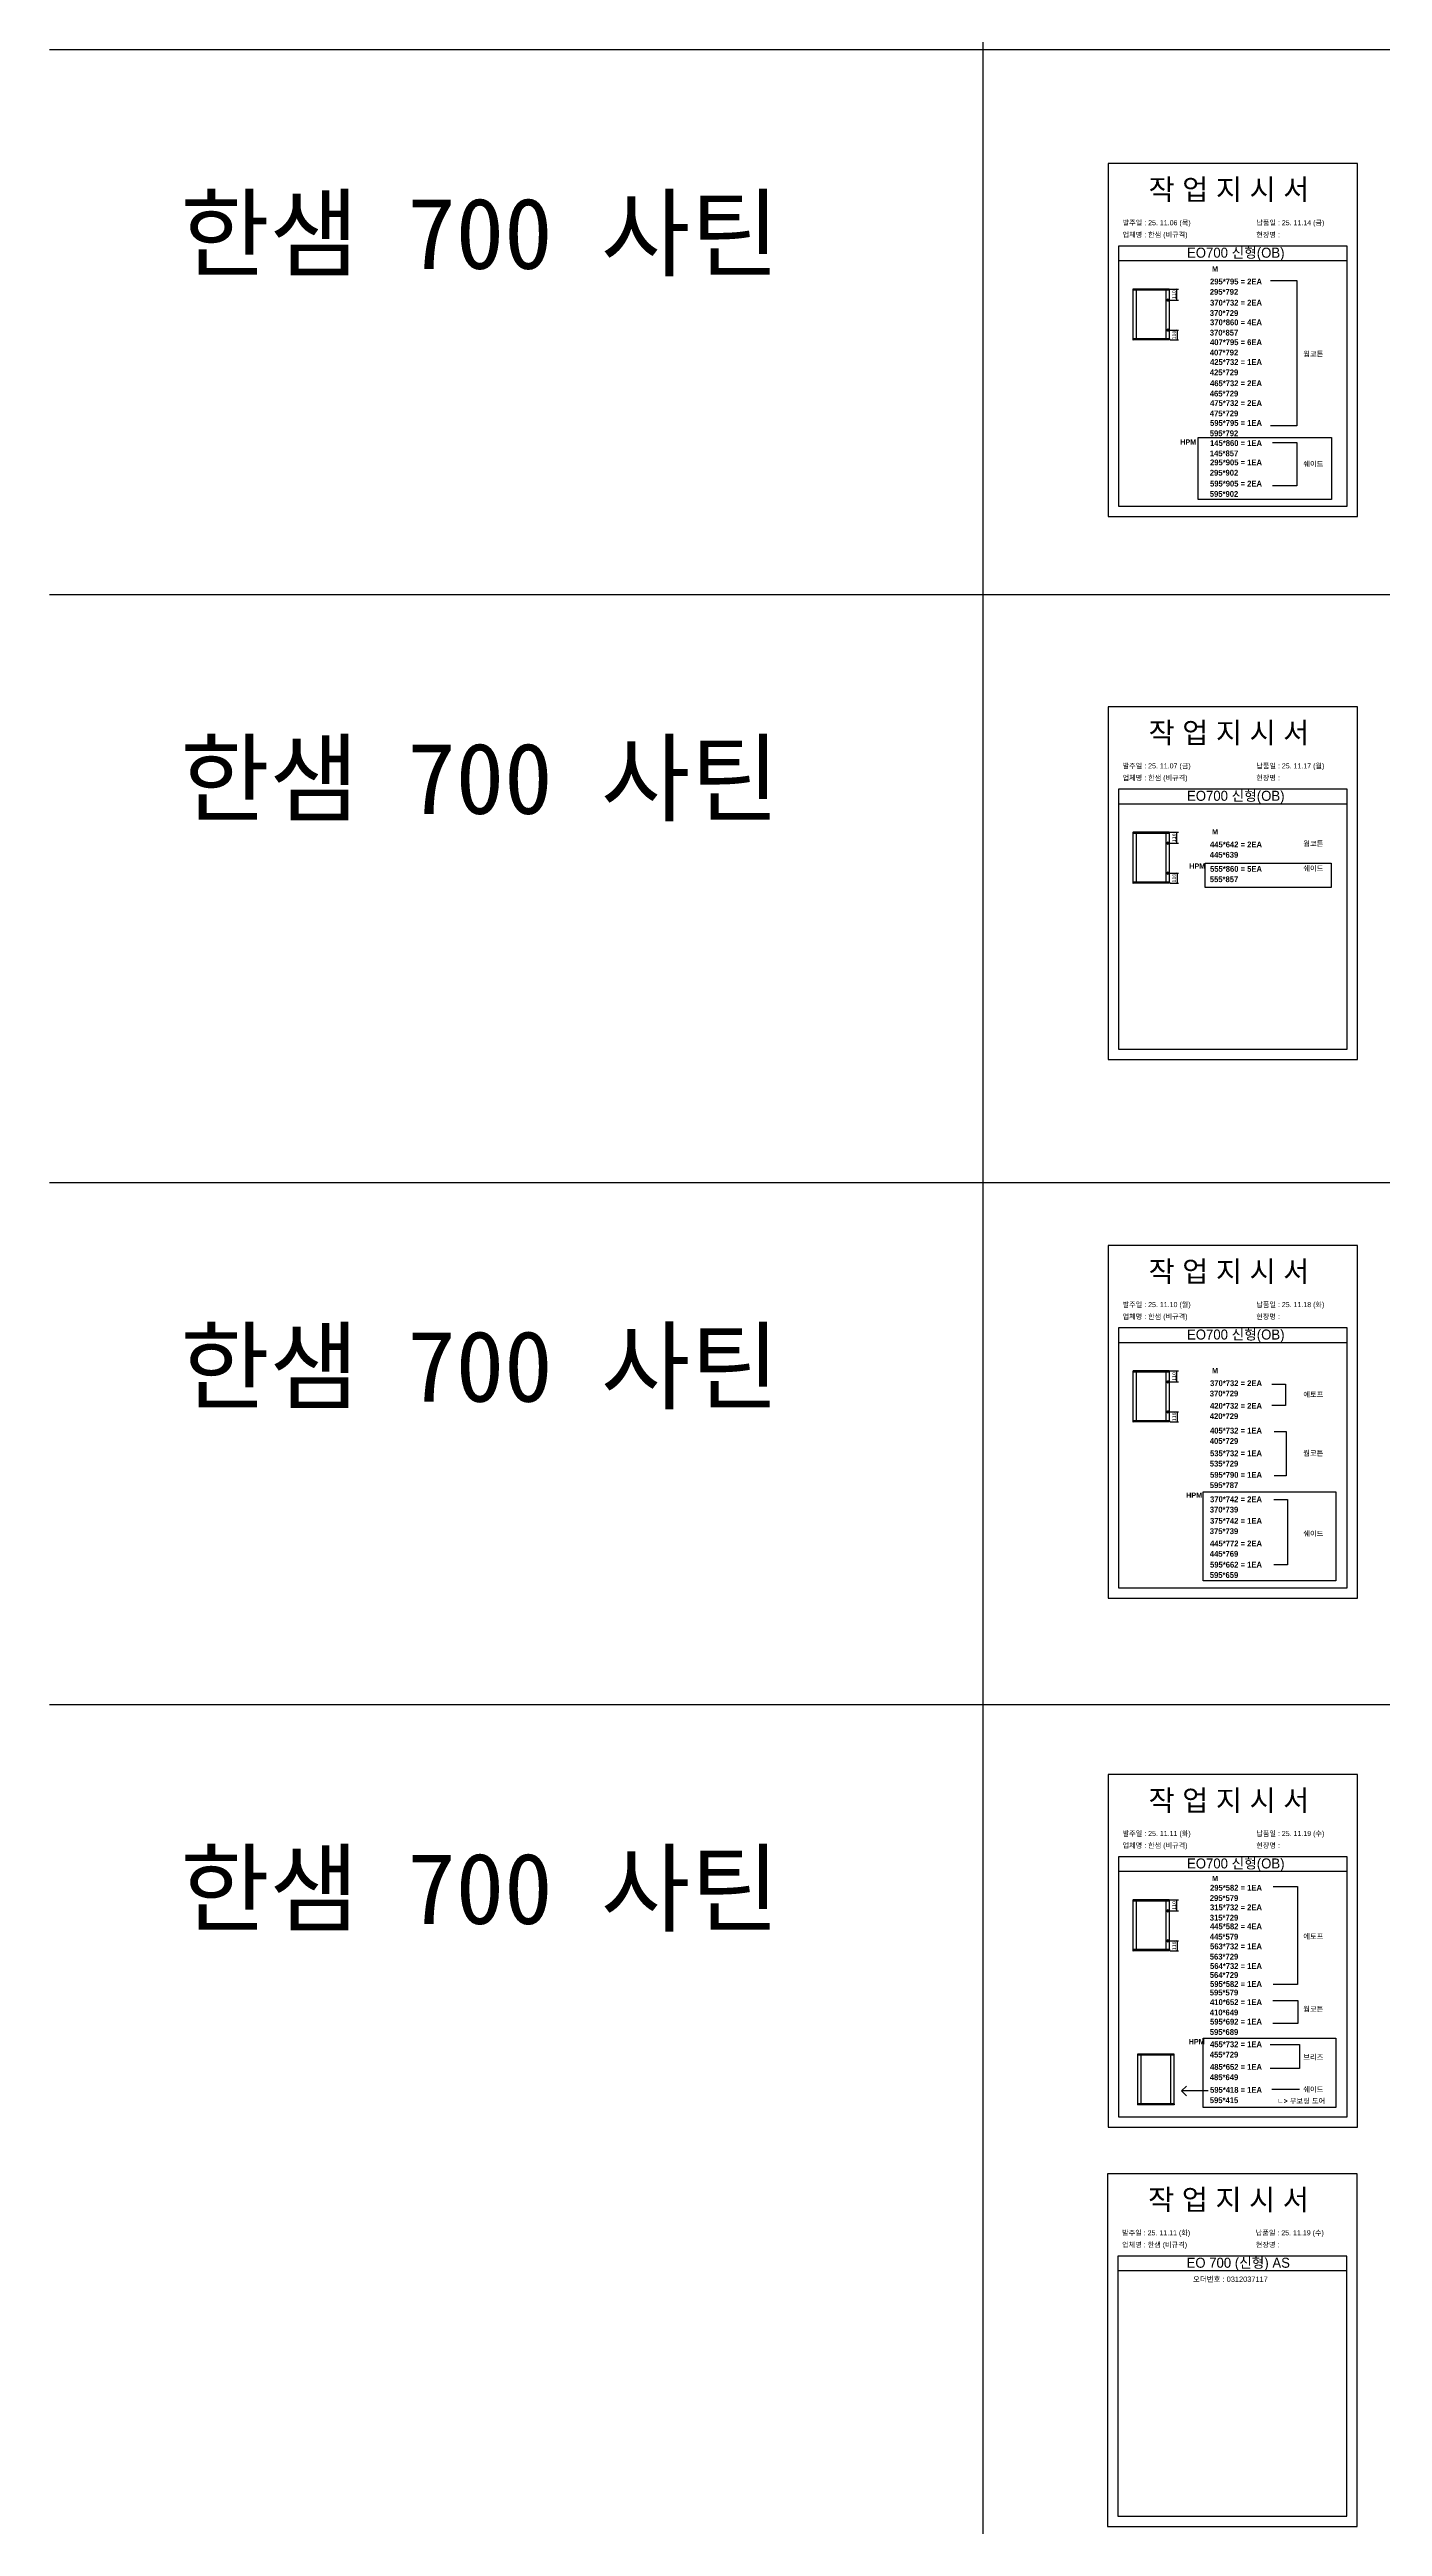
# Model space of a CAD drawing. Header units: millimetres. Extents: x -44117 to 256353, y -2095463 to 65325.
# Drawn here: x 104016 to 112989, y -459671 to -442988 of the extents above; entities that cross this region are included whole.
import ezdxf

# ---------------------------------------------------------------- set-up
doc = ezdxf.new("R2010")
doc.units = ezdxf.units.MM
doc.header["$LTSCALE"] = 10
doc.layers.add('Layer1', color=7, linetype='Continuous', lineweight=70)
doc.styles.add('MtX_Gulim', font='')
doc.styles.get('MtX_Gulim').set_extended_font_data('Gulim', bold=True)
doc.dimstyles.new('ISO-25', dxfattribs={"dimtxt": 2.5, "dimasz": 2.5, "dimexe": 1, "dimexo": 1, "dimtad": 1, "dimtxsty": 'Standard', "dimblk": 'ARCHTICK', "dimcen": 2.5, "dimadec": 0, "dimazin": 0, "dimtfac": 1, "dimtmove": 0, "dimatfit": 3, "dimfxl": 0, "dimarcsym": 0})

# ---------------------------------------------------------------- blocks, each defined once
blk = doc.blocks.new('_ArchTick')
at = {"color": 0, "linetype": 'ByBlock', "const_width": 0.15}
blk.add_lwpolyline([(-0.5, -0.5), (0.5, 0.5)], dxfattribs=at)
blk = doc.blocks.new('*D3755')
at = {"color": 0, "lineweight": -2}
for p, q in [((111560, -444602), (111615, -444602)), ((111605, -444675), (111605, -444602)), ((111560, -444675), (111615, -444675))]:
    blk.add_line(p, q, dxfattribs=at)
at = {"layer": 'Defpoints', "color": 0}
for p in [(111545, -444602), (111605, -444602), (111545, -444675)]:
    blk.add_point(p, dxfattribs=at)
at = {"color": 0, "lineweight": -2, "xscale": 10, "yscale": 10, "zscale": 10}
for p, rotation in [((111605, -444602), 90), ((111605, -444675), 270)]:
    blk.add_blockref('_ArchTick', p, dxfattribs=dict(at, rotation=rotation))
at = {"color": 0, "insert": (111586, -444638), "char_height": 25, "attachment_point": 5, "rotation": 90}
blk.add_mtext('110', dxfattribs=at)
blk = doc.blocks.new('*D3756')
at = {"color": 0, "lineweight": -2}
for p, q in [((111560, -444877), (111616, -444877)), ((111606, -444877), (111606, -444944)), ((111560, -444944), (111616, -444944))]:
    blk.add_line(p, q, dxfattribs=at)
at = {"layer": 'Defpoints', "color": 0}
for p in [(111545, -444877), (111545, -444944), (111606, -444944)]:
    blk.add_point(p, dxfattribs=at)
at = {"color": 0, "lineweight": -2, "xscale": 10, "yscale": 10, "zscale": 10}
for p, rotation in [((111606, -444877), 90), ((111606, -444944), 270)]:
    blk.add_blockref('_ArchTick', p, dxfattribs=dict(at, rotation=rotation))
at = {"color": 0, "insert": (111587, -444911), "char_height": 25, "attachment_point": 5, "rotation": 90}
blk.add_mtext('110', dxfattribs=at)
blk = doc.blocks.new('*D3823')
at = {"color": 0, "lineweight": -2}
for p, q in [((111560, -448260), (111615, -448260)), ((111605, -448333), (111605, -448260)), ((111560, -448333), (111615, -448333))]:
    blk.add_line(p, q, dxfattribs=at)
at = {"layer": 'Defpoints', "color": 0}
for p in [(111545, -448260), (111605, -448260), (111545, -448333)]:
    blk.add_point(p, dxfattribs=at)
at = {"color": 0, "lineweight": -2, "xscale": 10, "yscale": 10, "zscale": 10}
for p, rotation in [((111605, -448260), 90), ((111605, -448333), 270)]:
    blk.add_blockref('_ArchTick', p, dxfattribs=dict(at, rotation=rotation))
at = {"color": 0, "insert": (111586, -448297), "char_height": 25, "attachment_point": 5, "rotation": 90}
blk.add_mtext('110', dxfattribs=at)
blk = doc.blocks.new('*D3824')
at = {"color": 0, "lineweight": -2}
for p, q in [((111560, -448535), (111616, -448535)), ((111560, -448602), (111616, -448602)), ((111606, -448535), (111606, -448602))]:
    blk.add_line(p, q, dxfattribs=at)
at = {"layer": 'Defpoints', "color": 0}
for p in [(111545, -448535), (111545, -448602), (111606, -448602)]:
    blk.add_point(p, dxfattribs=at)
at = {"color": 0, "lineweight": -2, "xscale": 10, "yscale": 10, "zscale": 10}
for p, rotation in [((111606, -448535), 90), ((111606, -448602), 270)]:
    blk.add_blockref('_ArchTick', p, dxfattribs=dict(at, rotation=rotation))
at = {"color": 0, "insert": (111587, -448569), "char_height": 25, "attachment_point": 5, "rotation": 90}
blk.add_mtext('110', dxfattribs=at)
blk = doc.blocks.new('*D3825')
at = {"color": 0, "lineweight": -2}
for p, q in [((111560, -451888), (111615, -451888)), ((111605, -451962), (111605, -451888)), ((111560, -451962), (111615, -451962))]:
    blk.add_line(p, q, dxfattribs=at)
at = {"layer": 'Defpoints', "color": 0}
for p in [(111545, -451888), (111605, -451888), (111545, -451962)]:
    blk.add_point(p, dxfattribs=at)
at = {"color": 0, "lineweight": -2, "xscale": 10, "yscale": 10, "zscale": 10}
for p, rotation in [((111605, -451888), 90), ((111605, -451962), 270)]:
    blk.add_blockref('_ArchTick', p, dxfattribs=dict(at, rotation=rotation))
at = {"color": 0, "insert": (111586, -451925), "char_height": 25, "attachment_point": 5, "rotation": 90}
blk.add_mtext('110', dxfattribs=at)
blk = doc.blocks.new('*D3826')
at = {"color": 0, "lineweight": -2}
for p, q in [((111560, -452164), (111616, -452164)), ((111560, -452231), (111616, -452231)), ((111606, -452164), (111606, -452231))]:
    blk.add_line(p, q, dxfattribs=at)
at = {"layer": 'Defpoints', "color": 0}
for p in [(111545, -452164), (111545, -452231), (111606, -452231)]:
    blk.add_point(p, dxfattribs=at)
at = {"color": 0, "lineweight": -2, "xscale": 10, "yscale": 10, "zscale": 10}
for p, rotation in [((111606, -452164), 90), ((111606, -452231), 270)]:
    blk.add_blockref('_ArchTick', p, dxfattribs=dict(at, rotation=rotation))
at = {"color": 0, "insert": (111587, -452197), "char_height": 25, "attachment_point": 5, "rotation": 90}
blk.add_mtext('110', dxfattribs=at)
blk = doc.blocks.new('*D3838')
at = {"color": 0, "lineweight": -2}
for p, q in [((111560, -455451), (111615, -455451)), ((111560, -455524), (111615, -455524)), ((111605, -455524), (111605, -455451))]:
    blk.add_line(p, q, dxfattribs=at)
at = {"layer": 'Defpoints', "color": 0}
for p in [(111545, -455451), (111545, -455524), (111605, -455451)]:
    blk.add_point(p, dxfattribs=at)
at = {"color": 0, "lineweight": -2, "xscale": 10, "yscale": 10, "zscale": 10}
for p, rotation in [((111605, -455451), 90), ((111605, -455524), 270)]:
    blk.add_blockref('_ArchTick', p, dxfattribs=dict(at, rotation=rotation))
at = {"color": 0, "insert": (111586, -455488), "char_height": 25, "attachment_point": 5, "rotation": 90}
blk.add_mtext('110', dxfattribs=at)
blk = doc.blocks.new('*D3839')
at = {"color": 0, "lineweight": -2}
for p, q in [((111560, -455726), (111616, -455726)), ((111606, -455726), (111606, -455793)), ((111560, -455793), (111616, -455793))]:
    blk.add_line(p, q, dxfattribs=at)
at = {"layer": 'Defpoints', "color": 0}
for p in [(111545, -455726), (111545, -455793), (111606, -455793)]:
    blk.add_point(p, dxfattribs=at)
at = {"color": 0, "lineweight": -2, "xscale": 10, "yscale": 10, "zscale": 10}
for p, rotation in [((111606, -455726), 90), ((111606, -455793), 270)]:
    blk.add_blockref('_ArchTick', p, dxfattribs=dict(at, rotation=rotation))
at = {"color": 0, "insert": (111587, -455760), "char_height": 25, "attachment_point": 5, "rotation": 90}
blk.add_mtext('110', dxfattribs=at)

msp = doc.modelspace()

# ---------------------------------------------------------------- linework, layer by layer
at = {"color": 1}
for p, q in [((104015.69829, -442987.72482), (196284.84516, -442987.72482)), ((104015.69829, -442987.72482), (196284.84516, -442987.72482)), ((104015.69829, -446658.60889), (196284.84516, -446658.60889)), ((104015.69829, -446658.60889), (196284.84516, -446658.60889)), ((104015.69829, -450617.88253), (196284.84516, -450617.88253)), ((104015.69829, -450617.88253), (196284.84516, -450617.88253)), ((104015.69829, -454135.49965), (196284.84516, -454135.49965)), ((104015.69829, -454135.49965), (196284.84516, -454135.49965))]:
    msp.add_line(p, q, dxfattribs=at)
for p, q in [((112751.83689, -444311.42557), (111211.83689, -444311.42557)), ((112751.83689, -444411.42557), (111211.83689, -444411.42557)), ((111309.51641, -444601.889), (111309.51641, -444943.77589)), ((111556.01705, -444602.33173), (111309.51641, -444602.33173)), ((111555.77109, -444601.64304), (111309.76237, -444601.64304)), ((111554.78724, -444609.02189), (111554.78724, -444601.64304)), ((111556.01705, -444943.77589), (111556.01705, -444601.889)), ((111556.01705, -444609.02189), (111309.51641, -444609.02189)), ((111331.40701, -444608.52997), (111331.40701, -444936.643)), ((111533.88049, -444936.643), (111533.88049, -444609.02189)), ((111556.01705, -444936.643), (111309.51641, -444936.643)), ((111310.74622, -444944.02186), (111310.74622, -444936.643)), ((111554.78724, -444936.643), (111554.78724, -444944.02186)), ((111556.01705, -444943.33317), (111309.51641, -444943.33317)), ((111555.77109, -444944.02186), (111309.76237, -444944.02186)), ((112751.83689, -447969.53249), (111211.83689, -447969.53249)), ((112751.83689, -448069.53249), (111211.83689, -448069.53249)), ((111309.51641, -448259.99592), (111309.51641, -448601.88281)), ((111556.01705, -448260.43865), (111309.51641, -448260.43865)), ((111556.01705, -448267.12881), (111309.51641, -448267.12881)), ((111555.77109, -448259.74996), (111309.76237, -448259.74996)), ((111331.40701, -448266.63689), (111331.40701, -448594.74992)), ((111533.88049, -448594.74992), (111533.88049, -448267.12881)), ((111554.78724, -448267.12881), (111554.78724, -448259.74996)), ((111556.01705, -448601.88281), (111556.01705, -448259.99592)), ((111556.01705, -448594.74992), (111309.51641, -448594.74992)), ((111556.01705, -448601.44008), (111309.51641, -448601.44008)), ((111555.77109, -448602.12878), (111309.76237, -448602.12878)), ((111310.74622, -448602.12878), (111310.74622, -448594.74992)), ((111554.78724, -448594.74992), (111554.78724, -448602.12878)), ((112751.83689, -451598.07354), (111211.83689, -451598.07354)), ((112751.83689, -451698.07354), (111211.83689, -451698.07354)), ((111309.51641, -451888.53697), (111309.51641, -452230.42385)), ((111556.01705, -451888.9797), (111309.51641, -451888.9797)), ((111556.01705, -451895.66986), (111309.51641, -451895.66986)), ((111555.77109, -451888.291), (111309.76237, -451888.291)), ((111331.40701, -451895.17793), (111331.40701, -452223.29097)), ((111533.88049, -452223.29097), (111533.88049, -451895.66986)), ((111554.78724, -451895.66986), (111554.78724, -451888.291)), ((111556.01705, -452230.42385), (111556.01705, -451888.53697)), ((111556.01705, -452223.29097), (111309.51641, -452223.29097)), ((111556.01705, -452229.98113), (111309.51641, -452229.98113)), ((111555.77109, -452230.66982), (111309.76237, -452230.66982)), ((111310.74622, -452230.66982), (111310.74622, -452223.29097)), ((111554.78724, -452223.29097), (111554.78724, -452230.66982)), ((112751.83689, -455160.49435), (111211.83689, -455160.49435)), ((112751.83689, -455260.49435), (111211.83689, -455260.49435)), ((111309.51641, -455450.95778), (111309.51641, -455792.84466)), ((111556.01705, -455451.40051), (111309.51641, -455451.40051)), ((111556.01705, -455458.09067), (111309.51641, -455458.09067)), ((111555.77109, -455450.71181), (111309.76237, -455450.71181)), ((111331.40701, -455457.59874), (111331.40701, -455785.71178)), ((111533.88049, -455785.71178), (111533.88049, -455458.09067)), ((111554.78724, -455458.09067), (111554.78724, -455450.71181)), ((111556.01705, -455792.84466), (111556.01705, -455450.95778)), ((111556.01705, -455785.71178), (111309.51641, -455785.71178)), ((111556.01705, -455792.40194), (111309.51641, -455792.40194)), ((111555.77109, -455793.09063), (111309.76237, -455793.09063)), ((111310.74622, -455793.09063), (111310.74622, -455785.71178)), ((111554.78724, -455785.71178), (111554.78724, -455793.09063)), ((111340.80411, -456489.36549), (111340.80411, -456831.25238)), ((111587.30475, -456489.80822), (111340.80411, -456489.80822)), ((111587.30475, -456496.49838), (111340.80411, -456496.49838)), ((111587.05878, -456489.11953), (111341.05007, -456489.11953)), ((111362.6947, -456496.00646), (111362.6947, -456824.11949)), ((111565.16819, -456824.11949), (111565.16819, -456496.49838)), ((111586.07494, -456496.49838), (111586.07494, -456489.11953)), ((111587.30475, -456831.25238), (111587.30475, -456489.36549)), ((111815.50675, -456737.36303), (111636.04944, -456737.36303)), ((112244.18554, -456726.22697), (112431.59823, -456726.22697)), ((111587.30475, -456824.11949), (111340.80411, -456824.11949)), ((111587.30475, -456830.80966), (111340.80411, -456830.80966)), ((111587.05878, -456831.49835), (111341.05007, -456831.49835)), ((111342.03391, -456831.49835), (111342.03391, -456824.11949)), ((111586.07494, -456824.11949), (111586.07494, -456831.49835)), ((112748.65252, -457849.97271), (111208.65252, -457849.97271)), ((112748.65252, -457949.97271), (111208.65252, -457949.97271))]:
    msp.add_line(p, q)
for p in [(110300.49669, 21924.9366), (110300.49669, 14161.07811), (110300.49669, 18584.38997), (110300.49669, 10820.53148), (110300.49669, 18627.87121), (110300.49669, 10864.01272), (110300.49669, 15287.32457), (110300.49669, 7523.46608), (110300.49669, 3746.75115), (110300.49669, 21924.9366), (110300.49669, 14161.07811), (110300.49669, 18584.38997), (110300.49669, 10820.53148), (110300.49669, 18627.87121), (110300.49669, 10864.01272), (110300.49669, 15287.32457), (110300.49669, 7523.46608), (110300.49669, 3746.75115), (110300.49669, 21924.9366), (110300.49669, 14161.07811), (110300.49669, 18584.38997), (110300.49669, 10820.53148), (110300.49669, 18627.87121), (110300.49669, 10864.01272), (110300.49669, 15287.32457), (110300.49669, 7523.46608), (110300.49669, 3746.75115), (110300.49669, 21924.9366), (110300.49669, 14161.07811), (110300.49669, 18584.38997), (110300.49669, 10820.53148), (110300.49669, 18627.87121), (110300.49669, 10864.01272), (110300.49669, 15287.32457), (110300.49669, 7523.46608), (110300.49669, 3746.75115), (110300.49669, 21924.9366), (110300.49669, 14161.07811), (110300.49669, 18584.38997), (110300.49669, 10820.53148), (110300.49669, 18627.87121), (110300.49669, 10864.01272), (110300.49669, 15287.32457), (110300.49669, 7523.46608), (110300.49669, 3746.75115), (110300.49669, 21924.9366), (110300.49669, 14161.07811), (110300.49669, 18584.38997), (110300.49669, 10820.53148), (110300.49669, 18627.87121), (110300.49669, 10864.01272), (110300.49669, 15287.32457), (110300.49669, 7523.46608), (110300.49669, 3746.75115), (110300.49669, 21924.9366), (110300.49669, 14161.07811), (110300.49669, 18584.38997), (110300.49669, 10820.53148), (110300.49669, 18627.87121), (110300.49669, 10864.01272), (110300.49669, 15287.32457), (110300.49669, 7523.46608), (110300.49669, 3746.75115), (110300.49669, 21924.9366), (110300.49669, 14161.07811), (110300.49669, 18584.38997), (110300.49669, 10820.53148), (110300.49669, 18627.87121), (110300.49669, 10864.01272), (110300.49669, 15287.32457), (110300.49669, 7523.46608), (110300.49669, 3746.75115), (110300.49669, 21924.9366), (110300.49669, 14161.07811), (110300.49669, 18584.38997), (110300.49669, 10820.53148), (110300.49669, 18627.87121), (110300.49669, 10864.01272), (110300.49669, 15287.32457), (110300.49669, 7523.46608), (110300.49669, 3746.75115), (110300.49669, 21924.9366), (110300.49669, 14161.07811), (110300.49669, 18584.38997), (110300.49669, 10820.53148), (110300.49669, 18627.87121), (110300.49669, 10864.01272), (110300.49669, 15287.32457), (110300.49669, 7523.46608), (110300.49669, 3746.75115), (110300.49669, 12702.87182), (110300.49669, 4939.01333), (110300.49669, 9362.32519), (110300.49669, 1598.4667), (110300.49669, 9405.80642), (110300.49669, 1641.94794), (110300.49669, 6065.25979), (110300.49669, -1698.5987), (110300.49669, -5475.31363), (110300.49669, 12702.87182), (110300.49669, 4939.01333), (110300.49669, 9362.32519), (110300.49669, 1598.4667), (110300.49669, 9405.80642), (110300.49669, 1641.94794), (110300.49669, 6065.25979), (110300.49669, -1698.5987), (110300.49669, -5475.31363), (110300.49669, 12702.87182), (110300.49669, 4939.01333), (110300.49669, 9362.32519), (110300.49669, 1598.4667), (110300.49669, 9405.80642), (110300.49669, 1641.94794), (110300.49669, 6065.25979), (110300.49669, -1698.5987), (110300.49669, -5475.31363), (110300.49669, 12702.87182), (110300.49669, 4939.01333), (110300.49669, 9362.32519), (110300.49669, 1598.4667), (110300.49669, 9405.80642), (110300.49669, 1641.94794), (110300.49669, 6065.25979), (110300.49669, -1698.5987), (110300.49669, -5475.31363), (110300.49669, 12702.87182), (110300.49669, 4939.01333), (110300.49669, 9362.32519), (110300.49669, 1598.4667), (110300.49669, 9405.80642), (110300.49669, 1641.94794), (110300.49669, 6065.25979), (110300.49669, -1698.5987), (110300.49669, -5475.31363)]:
    msp.add_xline(p, (0, 1), dxfattribs=at)
for points in [[(111141.83689, -446132.25585), (112821.83689, -446132.25585), (112821.83689, -443756.25585), (111141.83689, -443756.25585)], [(111748.56227, -445601.82321), (112647.02274, -445601.82321), (112647.02274, -446018.21029), (111748.56227, -446018.21029)], [(111141.83689, -449790.36277), (112821.83689, -449790.36277), (112821.83689, -447414.36277), (111141.83689, -447414.36277)], [(111796.60426, -448467.65825), (112642.76181, -448467.65825), (112642.76181, -448632.12267), (111796.60426, -448632.12267)], [(111141.83689, -453418.90381), (112821.83689, -453418.90381), (112821.83689, -451042.90381), (111141.83689, -451042.90381)], [(111781.32718, -452701.56839), (112674.46273, -452701.56839), (112674.46273, -453301.83293), (111781.32718, -453301.83293)], [(111141.83689, -456981.32463), (112821.83689, -456981.32463), (112821.83689, -454605.32463), (111141.83689, -454605.32463)], [(111781.32718, -456380.84325), (112674.46273, -456380.84325), (112674.46273, -456849.52858), (111781.32718, -456849.52858)], [(111138.65252, -459670.80299), (112818.65252, -459670.80299), (112818.65252, -457294.80299), (111138.65252, -457294.80299)]]:
    msp.add_lwpolyline(points, close=True)
for points in [[(111211.83689, -444311.42557), (111211.83689, -446062.25585), (112751.83689, -446062.25585), (112751.83689, -444311.42557)], [(112235.81513, -444542.36926), (112413.25403, -444542.36926), (112413.25403, -445522.50796), (112235.81513, -445522.50796)], [(112249.89758, -445635.16758), (112413.25403, -445635.16758), (112413.25403, -445925.2661), (112249.89758, -445925.2661)], [(111211.83689, -447969.53249), (111211.83689, -449720.36277), (112751.83689, -449720.36277), (112751.83689, -447969.53249)], [(111211.83689, -451598.07354), (111211.83689, -453348.90381), (112751.83689, -453348.90381), (112751.83689, -451598.07354)], [(112243.62769, -451977.86236), (112335.60371, -451977.86236), (112335.60371, -452120.66723), (112243.62769, -452120.66723)], [(112260.57064, -452294.93758), (112340.44455, -452294.93758), (112340.44455, -452595.06984), (112260.57064, -452595.06984)], [(112258.15022, -452754.81767), (112350.12624, -452754.81767), (112350.12624, -453192.91396), (112258.15022, -453192.91396)], [(111211.83689, -455160.49435), (111211.83689, -456911.32463), (112751.83689, -456911.32463), (112751.83689, -455160.49435)], [(112252.78809, -455361.47042), (112417.46547, -455361.47042), (112417.46547, -456020.23215), (112252.78809, -456020.23215)], [(112251.2765, -456127.33431), (112418.41175, -456127.33431), (112418.41175, -456282.1802), (112251.2765, -456282.1802)], [(112233.43235, -456424.00961), (112430.06206, -456424.00961), (112430.06206, -456586.84359), (112233.43235, -456586.84359)], [(111668.79811, -456770.11169), (111636.04944, -456737.36303), (111668.79811, -456704.61436)], [(111208.65252, -457849.97271), (111208.65252, -459600.80299), (112748.65252, -459600.80299), (112748.65252, -457849.97271)]]:
    msp.add_lwpolyline(points)
for centre, start, end in [((111555.77109, -444601.889), 0, 90), ((111309.76237, -444943.7759), 180, 270), ((111555.77109, -444943.7759), 270, 0), ((111555.77109, -448259.99592), 0, 90), ((111309.76237, -448601.88282), 180, 270), ((111555.77109, -448601.88282), 270, 0), ((111555.77109, -451888.53697), 0, 90), ((111309.76237, -452230.42386), 180, 270), ((111555.77109, -452230.42386), 270, 0), ((111555.77109, -455450.95778), 0, 90), ((111309.76237, -455792.84467), 180, 270), ((111555.77109, -455792.84467), 270, 0), ((111587.05878, -456489.36549), 0, 90), ((111341.05007, -456831.25239), 180, 270), ((111587.05878, -456831.25239), 270, 0)]:
    msp.add_arc(centre, 0.24596, start, end)
at = {"layer": 'Layer1'}
for p, q in [((111545.37907, -444666.19432), (111545.37907, -444684.32472)), ((111545.37907, -444886.20268), (111545.37907, -444868.07228)), ((111545.37907, -448324.30124), (111545.37907, -448342.43164)), ((111545.37907, -448544.3096), (111545.37907, -448526.1792)), ((111545.37907, -451952.84228), (111545.37907, -451970.97268)), ((111545.37907, -452172.85064), (111545.37907, -452154.72024)), ((111545.37907, -455515.26309), (111545.37907, -455533.39349)), ((111545.37907, -455735.27145), (111545.37907, -455717.14105))]:
    msp.add_line(p, q, dxfattribs=at)
for points in [[(111554.44427, -444675.25952), (111536.31387, -444675.25952)], [(111554.44427, -444877.13748), (111536.31387, -444877.13748)], [(111554.44427, -448333.36644), (111536.31387, -448333.36644)], [(111554.44427, -448535.2444), (111536.31387, -448535.2444)], [(111554.44427, -451961.90748), (111536.31387, -451961.90748)], [(111554.44427, -452163.78544), (111536.31387, -452163.78544)], [(111554.44427, -455524.32829), (111536.31387, -455524.32829)], [(111554.44427, -455726.20625), (111536.31387, -455726.20625)]]:
    msp.add_lwpolyline(points, close=True, dxfattribs=at)
for centre in [(111545.37907, -444675.25952), (111545.37907, -444877.13748), (111545.37907, -448333.36644), (111545.37907, -448535.2444), (111545.37907, -451961.90748), (111545.37907, -452163.78544), (111545.37907, -455524.32829), (111545.37907, -455726.20625)]:
    msp.add_circle(centre, 6.04347, dxfattribs=at)

# ---------------------------------------------------------------- texts
at = {"color": 242, "linetype": 'Continuous', "true_color": 0xcd2027, "style": 'MtX_Gulim'}
for s, p in [('295*792', (111826.78833, -444639.57447)), ('370*729', (111826.78833, -444782.37934)), ('370*857', (111826.78833, -444914.40233)), ('407*792', (111826.78833, -445048.18563)), ('425*729', (111826.78833, -445181.96893)), ('465*729', (111826.78833, -445324.55376)), ('475*729', (111826.78833, -445458.33706)), ('595*792', (111826.78833, -445592.12036)), ('145*857', (111826.78833, -445727.66397)), ('295*902', (111826.78833, -445857.92665)), ('595*902', (111826.78833, -446000.51148)), ('445*639', (111826.78833, -448431.15977)), ('555*857', (111826.78833, -448595.62419)), ('370*729', (111826.78833, -452059.70081)), ('420*729', (111826.78833, -452212.18736)), ('405*729', (111826.78833, -452379.19645)), ('535*729', (111826.78833, -452531.68301)), ('595*787', (111826.78833, -452676.9083)), ('370*739', (111826.78833, -452841.49696)), ('445*769', (111826.78833, -453139.20881)), ('375*739', (111826.78833, -452986.72225)), ('595*659', (111826.78833, -453282.01368)), ('295*579', (111826.78833, -455458.08799)), ('315*729', (111826.78833, -455590.15615)), ('445*579', (111826.78833, -455718.06647)), ('563*729', (111826.78833, -455852.55418)), ('564*729', (111826.78833, -455975.91899)), ('595*579', (111826.78833, -456094.116)), ('410*649', (111826.78833, -456228.36747)), ('595*689', (111826.78833, -456360.24266)), ('455*729', (111826.78833, -456512.27499)), ('485*649', (111826.78833, -456664.76155)), ('595*415', (111826.78833, -456819.44773))]:
    msp.add_text(s, height=39.271262, dxfattribs=at).set_placement(p)
at = {"linetype": 'Continuous', "style": 'MtX_Gulim'}
for s, height, p in [('295*795 = 2EA', 39.2712622, (111828.25025, -444569.97471)), ('M', 35.04934, (111841.68946, -444483.00204)), ('370*732 = 2EA', 39.2712622, (111828.25025, -444712.77958)), ('370*860 = 4EA', 39.2712622, (111828.25025, -444844.80257)), ('407*795 = 6EA', 39.2712622, (111828.25025, -444978.58587)), ('425*732 = 1EA', 39.2712622, (111828.25025, -445112.36917)), ('웜코튼', 35.049344, (112455.99624, -445055.64552)), ('465*732 = 2EA', 39.2712622, (111828.25025, -445254.954)), ('475*732 = 2EA', 39.2712622, (111828.25025, -445388.7373)), ('595*795 = 1EA', 39.2712622, (111828.25025, -445522.52059)), ('HPM', 35.049344, (111627.40917, -445648.41552)), ('295*905 = 1EA', 39.2712622, (111828.25025, -445788.32689)), ('145*860 = 1EA', 39.2712622, (111828.25025, -445658.0642)), ('쉐이드', 35.049344, (112455.99624, -445796.38252)), ('595*905 = 2EA', 39.2712622, (111828.25025, -445930.91172)), ('M', 35.04934, (111841.68946, -448274.58734)), ('445*642 = 2EA', 39.2712622, (111828.25025, -448361.56)), ('웜코튼', 35.049344, (112455.99624, -448353.83754)), ('HPM', 35.049344, (111688.23004, -448504.69925)), ('555*860 = 5EA', 39.2712622, (111828.25025, -448526.02442)), ('쉐이드', 35.049344, (112455.99624, -448520.68551)), ('M', 35.04934, (111841.68946, -451903.12838)), ('420*732 = 2EA', 39.2712622, (111828.25025, -452142.5876)), ('370*732 = 2EA', 39.2712622, (111828.25025, -451990.10104)), ('에토프', 35.049344, (112455.99624, -452064.67292)), ('405*732 = 1EA', 39.2712622, (111828.25025, -452309.59668)), ('535*732 = 1EA', 39.2712622, (111828.25025, -452462.08324)), ('웜코튼', 35.049344, (112455.99624, -452459.20163)), ('595*790 = 1EA', 39.2712622, (111828.25025, -452607.30853)), ('HPM', 35.049344, (111667.51073, -452742.1335)), ('370*742 = 2EA', 39.2712622, (111828.25025, -452771.89719)), ('375*742 = 1EA', 39.2712622, (111828.25025, -452917.12248)), ('445*772 = 2EA', 39.2712622, (111828.25025, -453069.60904)), ('쉐이드', 35.049344, (112455.99624, -453001.37605)), ('595*662 = 1EA', 39.2712622, (111828.25025, -453212.41391)), ('295*582 = 1EA', 39.2712622, (111828.25025, -455388.48823)), ('M', 35.04934, (111841.68946, -455323.9758)), ('445*582 = 4EA', 39.2712622, (111828.25025, -455648.4667)), ('315*732 = 2EA', 39.2712622, (111828.25025, -455520.55638)), ('563*732 = 1EA', 39.2712622, (111828.25025, -455782.95442)), ('에토프', 35.049344, (112455.99624, -455714.10237)), ('564*732 = 1EA', 39.2712622, (111828.25025, -455915.89035)), ('595*582 = 1EA', 39.2712622, (111828.25025, -456036.76727)), ('410*652 = 1EA', 39.2712622, (111828.25025, -456158.7677)), ('595*692 = 1EA', 39.2712622, (111828.25025, -456290.64289)), ('웜코튼', 35.049344, (112455.99624, -456203.50491)), ('HPM', 35.049344, (111684.55174, -456422.53213)), ('455*732 = 1EA', 39.2712622, (111828.25025, -456442.67523)), ('485*652 = 1EA', 39.2712622, (111828.25025, -456595.16178)), ('브리즈', 35.049344, (112455.99624, -456526.92879)), ('595*418 = 1EA', 39.2712622, (111828.25025, -456749.84796)), ('쉐이드', 35.049344, (112455.99624, -456744.65682)), ('ㄴ> 무보링 도어', 35.049344, (112277.98127, -456822.22374))]:
    msp.add_text(s, height=height, dxfattribs=at).set_placement(p)
at = {"attachment_point": 1}
for s, width, gutter_width, heights, insert, char_height in [('{\\f굴림|b0|i0|c129|p50;한샘} 700 {\\f굴림|b0|i0|c129|p50;사틴}', 5072.1082947, 2395.6482, [-533.35869], (104895.62473, -443985.93218), 479.1296392), ('{\\fGulim|b0|i0|c129|p50;작 업 지 시 서}', 3307.3198183, 12.5, [-155.84554], (111414.64349, -443860.41836), 140), ('{\\fGulim|b0|i0|c129|p50;업체명 : 한샘 (비규격)}', 3307.3198183, 12.5, [36.11279], (111239.43414, -444217.79496), 34.3), ('\\pt11;{\\fGulim|b0|i0|c129|p50;발주일 : 25. 11.06 (목)}', 3307.3198183, 12.5, [34.50412], (111239.43414, -444137.13878), 34.3), ('{\\fGulim|b0|i0|c129|p50;현장명 : }', 3307.3198183, 12.5, [-38.2735], (112139.41212, -444217.79496), 34.3), ('{\\fGulim|b0|i0|c129|p50;납품일 : 25. 11.14 (금)}', 3307.3198183, 12.5, [35.09023], (112139.41212, -444137.13878), 34.3), ('{\\fGulim|b0|i0|c129|p50;EO700 신형(OB)}', 1597.0710432, 6.03612, [-85.06834], (111673.54781, -444322.21547), 67.6045736), ('{\\f굴림|b0|i0|c129|p50;한샘} 700 {\\f굴림|b0|i0|c129|p50;사틴}', 5072.1082947, 2395.6482, [-533.35869], (104895.62473, -447656.81626), 479.1296392), ('{\\fGulim|b0|i0|c129|p50;작 업 지 시 서}', 3307.3198183, 12.5, [-155.84554], (111414.64349, -447518.52528), 140), ('{\\fGulim|b0|i0|c129|p50;업체명 : 한샘 (비규격)}', 3307.3198183, 12.5, [36.11279], (111239.43414, -447875.90188), 34.3), ('\\pt11;{\\fGulim|b0|i0|c129|p50;발주일 : 25. 11.07 (금)}', 3307.3198183, 12.5, [34.50412], (111239.43414, -447795.2457), 34.3), ('{\\fGulim|b0|i0|c129|p50;현장명 : }', 3307.3198183, 12.5, [-38.2735], (112139.41212, -447875.90188), 34.3), ('{\\fGulim|b0|i0|c129|p50;납품일 : 25. 11.17 (월)}', 3307.3198183, 12.5, [35.09023], (112139.41212, -447795.2457), 34.3), ('{\\fGulim|b0|i0|c129|p50;EO700 신형(OB)}', 1597.0710432, 6.03612, [-85.06834], (111673.54781, -447980.32239), 67.6045736), ('{\\fGulim|b0|i0|c129|p50;작 업 지 시 서}', 3307.3198183, 12.5, [-155.84554], (111414.64349, -451147.06633), 140), ('\\pt11;{\\fGulim|b0|i0|c129|p50;발주일 : 25. 11.10 (월)}', 3307.3198183, 12.5, [34.50412], (111239.43414, -451423.78675), 34.3), ('{\\fGulim|b0|i0|c129|p50;납품일 : 25. 11.18 (화)}', 3307.3198183, 12.5, [35.09023], (112139.41212, -451423.78675), 34.3), ('{\\f굴림|b0|i0|c129|p50;한샘} 700 {\\f굴림|b0|i0|c129|p50;사틴}', 5072.1082947, 2395.6482, [-533.35869], (104895.62473, -451616.0899), 479.1296392), ('{\\fGulim|b0|i0|c129|p50;업체명 : 한샘 (비규격)}', 3307.3198183, 12.5, [36.11279], (111239.43414, -451504.44292), 34.3), ('{\\fGulim|b0|i0|c129|p50;EO700 신형(OB)}', 1597.0710432, 6.03612, [-85.06834], (111673.54781, -451608.86344), 67.6045736), ('{\\fGulim|b0|i0|c129|p50;현장명 : }', 3307.3198183, 12.5, [-38.2735], (112139.41212, -451504.44292), 34.3), ('{\\fGulim|b0|i0|c129|p50;작 업 지 시 서}', 3307.3198183, 12.5, [-155.84554], (111414.64349, -454709.48714), 140), ('{\\f굴림|b0|i0|c129|p50;한샘} 700 {\\f굴림|b0|i0|c129|p50;사틴}', 5072.1082947, 2395.6482, [-533.35869], (104895.62473, -455133.70702), 479.1296392), ('{\\fGulim|b0|i0|c129|p50;업체명 : 한샘 (비규격)}', 3307.3198183, 12.5, [36.11279], (111239.43414, -455066.86374), 34.3), ('\\pt11;{\\fGulim|b0|i0|c129|p50;발주일 : 25. 11.11 (화)}', 3307.3198183, 12.5, [34.50412], (111239.43414, -454986.20756), 34.3), ('{\\fGulim|b0|i0|c129|p50;현장명 : }', 3307.3198183, 12.5, [-38.2735], (112139.41212, -455066.86374), 34.3), ('{\\fGulim|b0|i0|c129|p50;납품일 : 25. 11.19 (수)}', 3307.3198183, 12.5, [35.09023], (112139.41212, -454986.20756), 34.3), ('{\\fGulim|b0|i0|c129|p50;EO700 신형(OB)}', 1597.0710432, 6.03612, [-85.06834], (111673.54781, -455171.28425), 67.6045736), ('{\\fGulim|b0|i0|c129|p50;작 업 지 시 서}', 3307.3198183, 12.5, [-155.84554], (111411.45912, -457398.9655), 140), ('{\\fGulim|b0|i0|c129|p50;업체명 : 한샘 (비규격)}', 3307.3198183, 12.5, [36.11279], (111236.24977, -457756.3421), 34.3), ('\\pt11;{\\fGulim|b0|i0|c129|p50;발주일 : 25. 11.11 (화)}', 3307.3198183, 12.5, [34.50412], (111236.24977, -457675.68592), 34.3), ('{\\fGulim|b0|i0|c129|p50;현장명 : }', 3307.3198183, 12.5, [-38.2735], (112136.22775, -457756.3421), 34.3), ('{\\fGulim|b0|i0|c129|p50;납품일 : 25. 11.19 (수)}', 3307.3198183, 12.5, [35.09023], (112136.22775, -457675.68592), 34.3), ('{\\fGulim|b0|i0|c129|p50;EO 700 (신형) AS}', 1597.0710432, 6.03612, [-85.06834], (111670.36344, -457860.76261), 67.6045736), ('{\\fGulim|b0|i0|c129|p50;오더번호 : 0312037117}', 851.7078516, 3.21903, [-40.13367], (111713.17007, -457987.50324), 36.05309)]:
    msp.add_mtext_dynamic_manual_height_columns(s, width=width, gutter_width=gutter_width, heights=heights, dxfattribs=dict(at, insert=insert, char_height=char_height))

# ---------------------------------------------------------------- dimensions: what is measured, and where the dimension line sits
for base, p1, p2, picture, middle in [((111604.99284, -444601.64304), (111545.37907, -444675.25952), (111545.37907, -444601.64304), '*D3755', (111586.24284, -444638.45128)), ((111605.94632, -444944.02186), (111545.37907, -444877.13748), (111545.37907, -444944.02186), '*D3756', (111587.19632, -444910.57967)), ((111604.99284, -448259.74996), (111545.37907, -448333.36644), (111545.37907, -448259.74996), '*D3823', (111586.24284, -448296.5582)), ((111605.94632, -448602.12878), (111545.37907, -448535.2444), (111545.37907, -448602.12878), '*D3824', (111587.19632, -448568.68659)), ((111604.99284, -451888.291), (111545.37907, -451961.90748), (111545.37907, -451888.291), '*D3825', (111586.24284, -451925.09924)), ((111605.94632, -452230.66982), (111545.37907, -452163.78544), (111545.37907, -452230.66982), '*D3826', (111587.19632, -452197.22763)), ((111604.99284, -455450.71181), (111545.37907, -455524.32829), (111545.37907, -455450.71181), '*D3838', (111586.24284, -455487.52005)), ((111605.94632, -455793.09063), (111545.37907, -455726.20625), (111545.37907, -455793.09063), '*D3839', (111587.19632, -455759.64844))]:
    dim = msp.add_linear_dim(base=base, p1=p1, p2=p2, angle=90, text='110', dimstyle='ISO-25', override={"dimscale": 10, "dimasz": 1, "dimexo": 1.5, "dimtxsty": 'Standard'})
    dim.commit()
    dim.dimension.update_dxf_attribs({"geometry": picture, "text_midpoint": middle})

doc.saveas('drawing.dxf')
